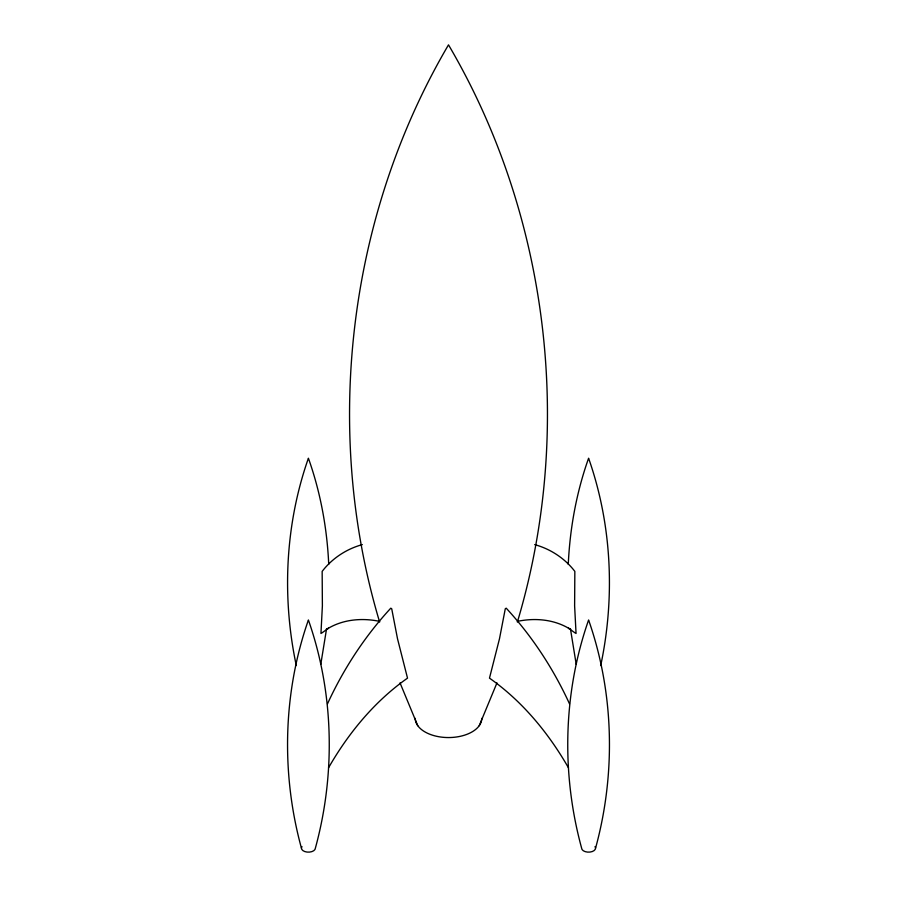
<?xml version="1.0" encoding="UTF-8"?>
<svg xmlns="http://www.w3.org/2000/svg" width="897" height="897" viewBox="0 0 897 897"><rect width="100%" height="100%" fill="white"/><g stroke="black" fill="none" stroke-linecap="round" stroke-linejoin="round"><path stroke-width="1.35" d="M568.272 564.314C569.92 528.232 576.479 492.285 588.6 458.232C611.855 524.397 615.241 597.088 600.71 665.552M320.947 633.484L322.382 605.879L322.158 571.378C332.148 558.383 346.534 548.919 362.332 544.614M326.586 628.651L320.79 664.318M595.586 848.114C615.925 773.707 614.12 692.921 588.6 619.995C563.069 692.921 561.275 773.707 581.615 848.114A6.985 4.037 0 0 0 589.957 852.072A6.985 4.037 0 0 0 595.047 846.577M517.378 622.047C574.506 431.165 549.536 216.715 448.5 44.85C347.464 216.715 322.494 431.165 379.622 622.047M496.972 682.886L479.233 725.695M327.506 703.797C343.506 668.938 364.743 636.399 390.767 608.2L391.709 608.738L397.506 638.731L407.518 678.132C374.621 701.275 348.473 733.04 328.549 767.765M321.888 632.946L328.549 628.169L327.607 628.707C343.069 619.311 362.175 617.708 379.633 621.374M517.367 621.374C534.825 617.708 553.931 619.311 569.393 628.707L568.451 628.169L575.112 632.946M534.668 544.614C550.466 548.919 564.852 558.383 574.842 571.378L574.618 605.879L576.053 633.484M568.451 767.765C548.527 733.04 522.379 701.275 489.482 678.132L499.494 638.731L505.291 608.738L506.233 608.2C532.257 636.399 553.494 668.938 569.494 703.797M417.767 725.695L400.028 682.886M301.414 848.114C281.075 773.707 282.88 692.921 308.4 619.995C333.931 692.921 335.725 773.707 315.385 848.114A6.985 4.037 0 0 1 307.043 852.072A6.985 4.037 0 0 1 301.953 846.577M576.21 664.318L570.414 628.651M296.29 665.552C281.759 597.088 285.145 524.397 308.4 458.232C320.521 492.285 327.08 528.232 328.728 564.314M481.756 718.351A33.256 19.207 0 0 1 448.5 737.558A33.256 19.207 0 0 1 415.244 718.351"/></g></svg>
